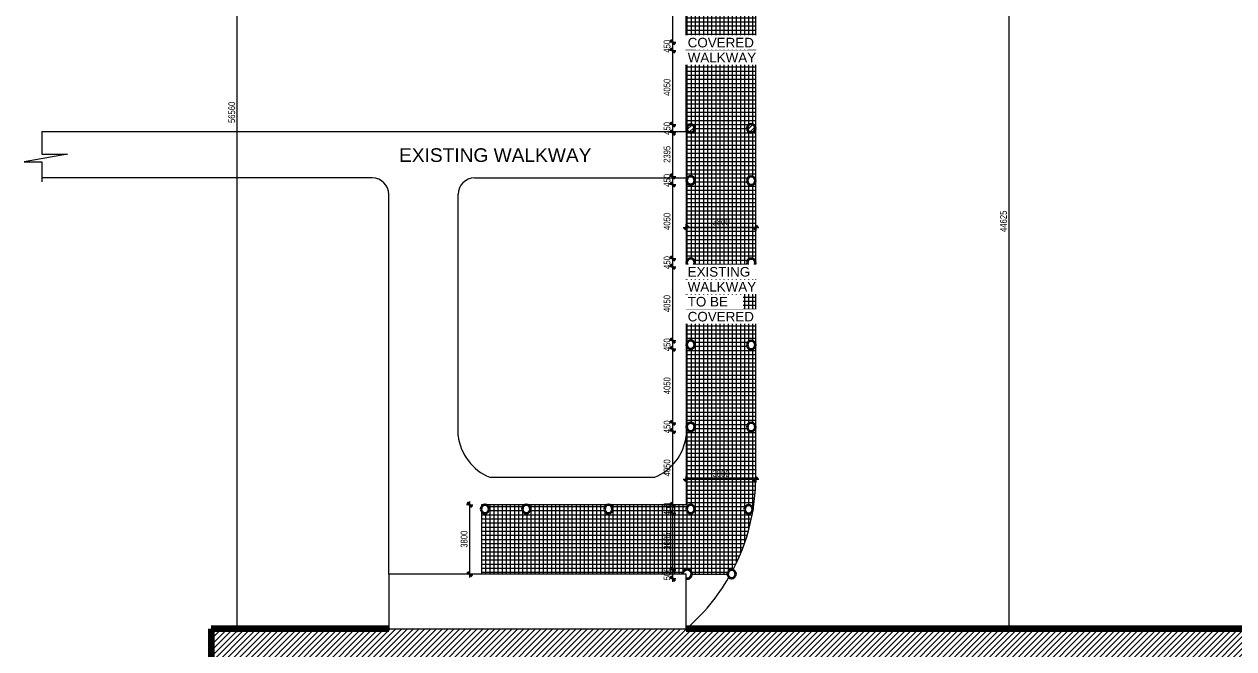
# Model space of a CAD drawing. Header units: millimetres. Extents: x -35190 to 411743, y -233114 to 23872.
# Drawn here: x -35190 to 31058, y -66520 to -32306 of the extents above; entities that cross this region are included whole.
import ezdxf

# ---------------------------------------------------------------- set-up
doc = ezdxf.new("R2010")
doc.units = ezdxf.units.MM
for name, color, linetype, lineweight in [('A-ANNO-DIMS', 211, 'Continuous', 9), ('A-ANNO-DIMS-75', 211, 'Continuous', 9), ('A-DETL', 90, 'Continuous', 18), ('A-DETL-GENF', 92, 'Continuous', 18), ('A-DETL-THIN', 151, 'Continuous', 18), ('A-FLOR', 192, 'Continuous', 18), ('A-FLOR-PATT', 8, 'Continuous', 18), ('G-ANNO-TEXT', 231, 'Continuous', 9), ('Q-CASE', 31, 'Continuous', 18)]:
    doc.layers.add(name, color=color, linetype=linetype, lineweight=lineweight)
doc.styles.add('Arial_3', font='arial.ttf', dxfattribs={"width": 0.8, "height": 375})
doc.styles.add('Arial_5', font='arial.ttf', dxfattribs={"height": 750})
doc.styles.add('Arial_6', font='arial.ttf', dxfattribs={"height": 525})
doc.dimstyles.new('main_4_5mm', dxfattribs={"dimscale": 304.8, "dimtxt": 382.597275, "dimasz": 0.738189, "dimexe": 0.590551, "dimexo": 0.0625, "dimgap": 0.024606, "dimtad": 1, "dimdec": 0, "dimzin": 0, "dimdsep": 46, "dimtxsty": 'Arial_3', "dimblk1": 'OBLIQUE', "dimblk2": 'OBLIQUE', "dimsah": 1, "dimcen": 0.09, "dimdle": 0.590551, "dimazin": 0, "dimtfac": 1, "dimtdec": 4, "dimtix": 1, "dimtmove": 0, "dimatfit": 3, "dimfxl": 0.590551, "dimfxlon": 1, "dimtvp": 1, "dimtolj": 1, "dimtzin": 0, "dimarcsym": 2})
doc.dimstyles.new('main_4_5mm_2', dxfattribs={"dimscale": 304.8, "dimtxt": 382.597275, "dimasz": 0.738189, "dimexe": 0.590551, "dimexo": 0.0625, "dimgap": 0.024606, "dimtad": 1, "dimdec": 0, "dimzin": 0, "dimdsep": 46, "dimtxsty": 'Arial_3', "dimblk1": 'OBLIQUE', "dimblk2": 'OBLIQUE', "dimsah": 1, "dimcen": 0.09, "dimdle": 0.590551, "dimazin": 0, "dimtfac": 1, "dimtdec": 4, "dimtix": 1, "dimtmove": 0, "dimatfit": 3, "dimfxl": 0.590551, "dimfxlon": 1, "dimtvp": 1, "dimtolj": 1, "dimtzin": 0, "dimarcsym": 2})
pattern_1 = [(45, (0, 0), (-127.2792, 127.2792), [])]

# ---------------------------------------------------------------- blocks, each defined once
blk = doc.blocks.new('Casework 4 - Casework 4-774435-GROUND FLOOR')
at = {"layer": 'Q-CASE'}
h = blk.add_hatch(dxfattribs=at)
h.set_pattern_fill('FP_50', color=256, style=0, pattern_type=2)
h.set_pattern_definition(pattern_1)
h.paths.add_polyline_path([(1309, -33745), (1359, -33740), (1407, -33723), (1449, -33696), (1485, -33661), (1512, -33618), (1528, -33570), (1534, -33520), (1528, -33470), (1512, -33423), (1485, -33380), (1449, -33344), (1407, -33318), (1359, -33301), (1309, -33295), (1259, -33301), (1211, -33318), (1169, -33344), (1133, -33380), (1106, -33423), (1090, -33470), (1084, -33520), (1090, -33570), (1106, -33618), (1133, -33661), (1169, -33696), (1211, -33723), (1259, -33740)])
h = blk.add_hatch(dxfattribs=at)
h.set_pattern_fill('FP_50', color=256, style=0, pattern_type=2)
h.set_pattern_definition(pattern_1)
h.paths.add_polyline_path([(4629, -33735), (4679, -33730), (4727, -33713), (4769, -33686), (4805, -33651), (4832, -33608), (4848, -33560), (4854, -33510), (4848, -33460), (4832, -33413), (4805, -33370), (4769, -33334), (4727, -33308), (4679, -33291), (4629, -33285), (4579, -33291), (4531, -33308), (4489, -33334), (4453, -33370), (4426, -33413), (4410, -33460), (4404, -33510), (4410, -33560), (4426, -33608), (4453, -33651), (4489, -33686), (4531, -33713), (4579, -33730)])
h = blk.add_hatch(dxfattribs=at)
h.set_pattern_fill('FP_50', color=256, style=0, pattern_type=2)
h.set_pattern_definition(pattern_1)
h.paths.add_polyline_path([(1309, -38245), (1359, -38240), (1407, -38223), (1449, -38196), (1485, -38161), (1512, -38118), (1528, -38070), (1534, -38020), (1528, -37970), (1512, -37923), (1485, -37880), (1449, -37844), (1407, -37818), (1359, -37801), (1309, -37795), (1259, -37801), (1211, -37818), (1169, -37844), (1133, -37880), (1106, -37923), (1090, -37970), (1084, -38020), (1090, -38070), (1106, -38118), (1133, -38161), (1169, -38196), (1211, -38223), (1259, -38240)])
h = blk.add_hatch(dxfattribs=at)
h.set_pattern_fill('FP_50', color=256, style=0, pattern_type=2)
h.set_pattern_definition(pattern_1)
h.paths.add_polyline_path([(4629, -38235), (4679, -38230), (4727, -38213), (4769, -38186), (4805, -38151), (4832, -38108), (4848, -38060), (4854, -38010), (4848, -37960), (4832, -37913), (4805, -37870), (4769, -37834), (4727, -37808), (4679, -37791), (4629, -37785), (4579, -37791), (4531, -37808), (4489, -37834), (4453, -37870), (4426, -37913), (4410, -37960), (4404, -38010), (4410, -38060), (4426, -38108), (4453, -38151), (4489, -38186), (4531, -38213), (4579, -38230)])
at = {"layer": 'Q-CASE', "lineweight": 35}
for centre, radius, start, end in [((1309, -33520), 225, 360, 180), ((1309, -33520), 225, 180, 360), ((4629, -33510), 225, 360, 180), ((4629, -33510), 225, 180, 0), ((1309, -38020), 225, 360, 180), ((1309, -38020), 225, 180, 360), ((4629, -38010), 225, 0, 180), ((4629, -38010), 225, 180, 360), ((1309, -40865), 225, 360, 180), ((1309, -40865), 225, 180, 360), ((4629, -40875), 225, 360, 180), ((4629, -40875), 225, 180, 0), ((1309, -45365), 225, 360, 180), ((1309, -45365), 225, 180, 360), ((4629, -45375), 225, 360, 180), ((4629, -45375), 225, 180, 0), ((1309, -49865), 225, 360, 180), ((4629, -49875), 225, 360, 180), ((1309, -49865), 225, 180, 360), ((4629, -49875), 225, 180, 0), ((1309, -54365), 225, 360, 180), ((4629, -54375), 225, 360, 180), ((1309, -54365), 225, 180, 360), ((4629, -54375), 225, 180, 0), ((-9951, -58865), 225, 0, 180), ((-9951, -58865), 225, 180, 0), ((-7691, -58865), 225, 0, 180), ((-7691, -58865), 225, 180, 0), ((-3191, -58865), 225, 360, 180), ((-3191, -58865), 225, 180, 360), ((1309, -58865), 225, 360, 180), ((1309, -58865), 225, 180, 360), ((4489, -58875), 225, 360, 180), ((4489, -58875), 225, 180, 0), ((1119, -62425), 250, 360, 180), ((3553, -62425), 225, 360, 180), ((1119, -62425), 250, 259.59969, 0), ((3553, -62425), 225, 180, 0)]:
    blk.add_arc(centre, radius, start, end, dxfattribs=at)
blk = doc.blocks.new('DIMBLOCK1-GROUND FLOOR')
at = {"layer": 'A-ANNO-DIMS-75', "transparency": 16777216}
for p, q in [((-23518, -8865), (-23698, -8865)), ((-23518, -65605), (-23518, -8685)), ((-23518, -8865), (-15619, -8865)), ((-23518, -65425), (-23698, -65425)), ((-23518, -65425), (-23338, -65425))]:
    blk.add_line(p, q, dxfattribs=at)
at = {"layer": 'A-ANNO-DIMS-75', "lineweight": 35, "transparency": 16777216}
for p, q in [((-23518, -8865), (-23631, -8753)), ((-23518, -8865), (-23406, -8978)), ((-23518, -65425), (-23631, -65313)), ((-23518, -65425), (-23406, -65538))]:
    blk.add_line(p, q, dxfattribs=at)
at = {"layer": 'A-ANNO-DIMS-75', "color": 0, "transparency": 16777216, "insert": (-24012, -37719), "char_height": 375, "width": 1377.35, "attachment_point": 1, "rotation": 90, "line_spacing_factor": 0.941778, "style": 'Arial_3'}
blk.add_mtext('56560', dxfattribs=at)
blk = doc.blocks.new('_Oblique')
at = {"color": 0, "linetype": 'ByBlock', "lineweight": -2}
blk.add_line((-0.5, -0.5), (0.5, 0.5), dxfattribs=at)
blk = doc.blocks.new('DIMBLOCK2-GROUND FLOOR')
at = {"layer": 'A-ANNO-DIMS-75', "transparency": 16777216}
for p, q in [((18747, -20800), (18567, -20800)), ((18747, -65605), (18747, -20800)), ((18747, -20800), (18927, -20800)), ((18747, -65425), (18567, -65425)), ((18747, -65425), (18927, -65425))]:
    blk.add_line(p, q, dxfattribs=at)
at = {"layer": 'A-ANNO-DIMS-75', "lineweight": 35, "transparency": 16777216}
for p, q in [((18747, -20800), (18635, -20688)), ((18747, -20800), (18860, -20913)), ((18747, -65425), (18635, -65313)), ((18747, -65425), (18860, -65538))]:
    blk.add_line(p, q, dxfattribs=at)
at = {"layer": 'A-ANNO-DIMS-75', "color": 0, "transparency": 16777216, "insert": (18253, -43687), "char_height": 375, "width": 1377.35, "attachment_point": 1, "rotation": 90, "line_spacing_factor": 0.941778, "style": 'Arial_3'}
blk.add_mtext('44625', dxfattribs=at)
blk = doc.blocks.new('DIMBLOCK537-GROUND FLOOR')
at = {"layer": 'A-ANNO-DIMS-75', "lineweight": 35, "transparency": 16777216}
for p, q in [((324, -29245), (211, -29133)), ((324, -29245), (436, -29358)), ((324, -33295), (211, -33183)), ((324, -33295), (436, -33408))]:
    blk.add_line(p, q, dxfattribs=at)
at = {"layer": 'A-ANNO-DIMS-75', "transparency": 16777216}
for p, q in [((324, -29245), (144, -29245)), ((324, -29245), (324, -33295)), ((324, -29245), (504, -29245)), ((324, -33295), (144, -33295)), ((324, -33295), (504, -33295))]:
    blk.add_line(p, q, dxfattribs=at)
at = {"layer": 'A-ANNO-DIMS-75', "color": 0, "transparency": 16777216, "insert": (-171, -31729), "char_height": 375, "width": 1101.88, "attachment_point": 1, "rotation": 90, "line_spacing_factor": 0.941778, "style": 'Arial_3'}
blk.add_mtext('4050', dxfattribs=at)
blk = doc.blocks.new('DIMBLOCK538-GROUND FLOOR')
at = {"layer": 'A-ANNO-DIMS-75', "transparency": 16777216}
for p, q in [((324, -33295), (144, -33295)), ((324, -33745), (144, -33745)), ((324, -33295), (324, -33745)), ((324, -33295), (504, -33295)), ((324, -33745), (504, -33745))]:
    blk.add_line(p, q, dxfattribs=at)
at = {"layer": 'A-ANNO-DIMS-75', "lineweight": 35, "transparency": 16777216}
for p, q in [((324, -33295), (211, -33183)), ((324, -33745), (211, -33633)), ((324, -33295), (436, -33408)), ((324, -33745), (436, -33858))]:
    blk.add_line(p, q, dxfattribs=at)
at = {"layer": 'A-ANNO-DIMS-75', "color": 0, "transparency": 16777216, "insert": (-171, -33865), "char_height": 375, "width": 826.41, "attachment_point": 1, "rotation": 90, "line_spacing_factor": 0.941778, "style": 'Arial_3'}
blk.add_mtext('450', dxfattribs=at)
blk = doc.blocks.new('DIMBLOCK539-GROUND FLOOR')
at = {"layer": 'A-ANNO-DIMS-75', "transparency": 16777216}
for p, q in [((324, -33745), (144, -33745)), ((324, -33745), (324, -37795)), ((324, -33745), (504, -33745)), ((324, -37795), (144, -37795)), ((324, -37795), (504, -37795))]:
    blk.add_line(p, q, dxfattribs=at)
at = {"layer": 'A-ANNO-DIMS-75', "lineweight": 35, "transparency": 16777216}
for p, q in [((324, -33745), (211, -33633)), ((324, -33745), (436, -33858)), ((324, -37795), (211, -37683)), ((324, -37795), (436, -37908))]:
    blk.add_line(p, q, dxfattribs=at)
at = {"layer": 'A-ANNO-DIMS-75', "color": 0, "transparency": 16777216, "insert": (-171, -36229), "char_height": 375, "width": 1101.88, "attachment_point": 1, "rotation": 90, "line_spacing_factor": 0.941778, "style": 'Arial_3'}
blk.add_mtext('4050', dxfattribs=at)
blk = doc.blocks.new('DIMBLOCK540-GROUND FLOOR')
at = {"layer": 'A-ANNO-DIMS-75', "lineweight": 35, "transparency": 16777216}
for p, q in [((324, -37795), (211, -37683)), ((324, -38245), (211, -38133)), ((324, -37795), (436, -37908)), ((324, -38245), (436, -38358))]:
    blk.add_line(p, q, dxfattribs=at)
at = {"layer": 'A-ANNO-DIMS-75', "transparency": 16777216}
for p, q in [((324, -37795), (144, -37795)), ((324, -38245), (144, -38245)), ((324, -37795), (324, -38245)), ((324, -37795), (504, -37795)), ((324, -38245), (504, -38245))]:
    blk.add_line(p, q, dxfattribs=at)
at = {"layer": 'A-ANNO-DIMS-75', "color": 0, "transparency": 16777216, "insert": (-171, -38365), "char_height": 375, "width": 826.41, "attachment_point": 1, "rotation": 90, "line_spacing_factor": 0.941778, "style": 'Arial_3'}
blk.add_mtext('450', dxfattribs=at)
blk = doc.blocks.new('DIMBLOCK541-GROUND FLOOR')
at = {"layer": 'A-ANNO-DIMS-75', "transparency": 16777216}
for p, q in [((324, -38245), (144, -38245)), ((324, -38245), (324, -40640)), ((324, -38245), (504, -38245)), ((324, -40640), (144, -40640)), ((324, -40640), (504, -40640))]:
    blk.add_line(p, q, dxfattribs=at)
at = {"layer": 'A-ANNO-DIMS-75', "lineweight": 35, "transparency": 16777216}
for p, q in [((324, -38245), (211, -38133)), ((324, -38245), (436, -38358)), ((324, -40640), (211, -40528)), ((324, -40640), (436, -40753))]:
    blk.add_line(p, q, dxfattribs=at)
at = {"layer": 'A-ANNO-DIMS-75', "color": 0, "transparency": 16777216, "insert": (-171, -39902), "char_height": 375, "width": 1101.88, "attachment_point": 1, "rotation": 90, "line_spacing_factor": 0.941778, "style": 'Arial_3'}
blk.add_mtext('2395', dxfattribs=at)
blk = doc.blocks.new('DIMBLOCK542-GROUND FLOOR')
at = {"layer": 'A-ANNO-DIMS-75', "transparency": 16777216}
for p, q in [((324, -40640), (144, -40640)), ((324, -40640), (324, -41090)), ((324, -40640), (504, -40640)), ((324, -41090), (144, -41090)), ((324, -41090), (504, -41090))]:
    blk.add_line(p, q, dxfattribs=at)
at = {"layer": 'A-ANNO-DIMS-75', "lineweight": 35, "transparency": 16777216}
for p, q in [((324, -40640), (211, -40528)), ((324, -41090), (211, -40978)), ((324, -40640), (436, -40753)), ((324, -41090), (436, -41203))]:
    blk.add_line(p, q, dxfattribs=at)
at = {"layer": 'A-ANNO-DIMS-75', "color": 0, "transparency": 16777216, "insert": (-171, -41210), "char_height": 375, "width": 826.41, "attachment_point": 1, "rotation": 90, "line_spacing_factor": 0.941778, "style": 'Arial_3'}
blk.add_mtext('450', dxfattribs=at)
blk = doc.blocks.new('DIMBLOCK543-GROUND FLOOR')
at = {"layer": 'A-ANNO-DIMS-75', "lineweight": 35, "transparency": 16777216}
for p, q in [((324, -41090), (211, -40978)), ((324, -41090), (436, -41203)), ((324, -45140), (211, -45028)), ((324, -45140), (436, -45253))]:
    blk.add_line(p, q, dxfattribs=at)
at = {"layer": 'A-ANNO-DIMS-75', "transparency": 16777216}
for p, q in [((324, -41090), (144, -41090)), ((324, -41090), (324, -45140)), ((324, -41090), (504, -41090)), ((324, -45140), (144, -45140)), ((324, -45140), (504, -45140))]:
    blk.add_line(p, q, dxfattribs=at)
at = {"layer": 'A-ANNO-DIMS-75', "color": 0, "transparency": 16777216, "insert": (-171, -43574), "char_height": 375, "width": 1101.88, "attachment_point": 1, "rotation": 90, "line_spacing_factor": 0.941778, "style": 'Arial_3'}
blk.add_mtext('4050', dxfattribs=at)
blk = doc.blocks.new('DIMBLOCK544-GROUND FLOOR')
at = {"layer": 'A-ANNO-DIMS-75', "lineweight": 35, "transparency": 16777216}
for p, q in [((324, -45140), (211, -45028)), ((324, -45590), (211, -45478)), ((324, -45140), (436, -45253)), ((324, -45590), (436, -45703))]:
    blk.add_line(p, q, dxfattribs=at)
at = {"layer": 'A-ANNO-DIMS-75', "transparency": 16777216}
for p, q in [((324, -45140), (144, -45140)), ((324, -45590), (144, -45590)), ((324, -45140), (324, -45590)), ((324, -45140), (504, -45140)), ((324, -45590), (504, -45590))]:
    blk.add_line(p, q, dxfattribs=at)
at = {"layer": 'A-ANNO-DIMS-75', "color": 0, "transparency": 16777216, "insert": (-171, -45710), "char_height": 375, "width": 826.41, "attachment_point": 1, "rotation": 90, "line_spacing_factor": 0.941778, "style": 'Arial_3'}
blk.add_mtext('450', dxfattribs=at)
blk = doc.blocks.new('DIMBLOCK545-GROUND FLOOR')
at = {"layer": 'A-ANNO-DIMS-75', "transparency": 16777216}
for p, q in [((324, -45590), (144, -45590)), ((324, -45590), (324, -49640)), ((324, -45590), (504, -45590)), ((324, -49640), (144, -49640)), ((324, -49640), (504, -49640))]:
    blk.add_line(p, q, dxfattribs=at)
at = {"layer": 'A-ANNO-DIMS-75', "lineweight": 35, "transparency": 16777216}
for p, q in [((324, -45590), (211, -45478)), ((324, -45590), (436, -45703)), ((324, -49640), (211, -49528)), ((324, -49640), (436, -49753))]:
    blk.add_line(p, q, dxfattribs=at)
at = {"layer": 'A-ANNO-DIMS-75', "color": 0, "transparency": 16777216, "insert": (-171, -48074), "char_height": 375, "width": 1101.88, "attachment_point": 1, "rotation": 90, "line_spacing_factor": 0.941778, "style": 'Arial_3'}
blk.add_mtext('4050', dxfattribs=at)
blk = doc.blocks.new('DIMBLOCK546-GROUND FLOOR')
at = {"layer": 'A-ANNO-DIMS-75', "transparency": 16777216}
for p, q in [((324, -49640), (144, -49640)), ((324, -49640), (324, -50090)), ((324, -49640), (504, -49640)), ((324, -50090), (144, -50090)), ((324, -50090), (504, -50090))]:
    blk.add_line(p, q, dxfattribs=at)
at = {"layer": 'A-ANNO-DIMS-75', "lineweight": 35, "transparency": 16777216}
for p, q in [((324, -49640), (211, -49528)), ((324, -49640), (436, -49753)), ((324, -50090), (211, -49978)), ((324, -50090), (436, -50203))]:
    blk.add_line(p, q, dxfattribs=at)
at = {"layer": 'A-ANNO-DIMS-75', "color": 0, "transparency": 16777216, "insert": (-171, -50210), "char_height": 375, "width": 826.41, "attachment_point": 1, "rotation": 90, "line_spacing_factor": 0.941778, "style": 'Arial_3'}
blk.add_mtext('450', dxfattribs=at)
blk = doc.blocks.new('DIMBLOCK547-GROUND FLOOR')
at = {"layer": 'A-ANNO-DIMS-75', "transparency": 16777216}
for p, q in [((324, -50090), (144, -50090)), ((324, -50090), (324, -54140)), ((324, -50090), (504, -50090)), ((324, -54140), (144, -54140)), ((324, -54140), (504, -54140))]:
    blk.add_line(p, q, dxfattribs=at)
at = {"layer": 'A-ANNO-DIMS-75', "lineweight": 35, "transparency": 16777216}
for p, q in [((324, -50090), (211, -49978)), ((324, -50090), (436, -50203)), ((324, -54140), (211, -54028)), ((324, -54140), (436, -54253))]:
    blk.add_line(p, q, dxfattribs=at)
at = {"layer": 'A-ANNO-DIMS-75', "color": 0, "transparency": 16777216, "insert": (-171, -52574), "char_height": 375, "width": 1101.88, "attachment_point": 1, "rotation": 90, "line_spacing_factor": 0.941778, "style": 'Arial_3'}
blk.add_mtext('4050', dxfattribs=at)
blk = doc.blocks.new('DIMBLOCK548-GROUND FLOOR')
at = {"layer": 'A-ANNO-DIMS-75', "transparency": 16777216}
for p, q in [((324, -54140), (144, -54140)), ((324, -54140), (324, -54590)), ((324, -54140), (504, -54140)), ((324, -54590), (144, -54590)), ((324, -54590), (504, -54590))]:
    blk.add_line(p, q, dxfattribs=at)
at = {"layer": 'A-ANNO-DIMS-75', "lineweight": 35, "transparency": 16777216}
for p, q in [((324, -54140), (211, -54028)), ((324, -54140), (436, -54253)), ((324, -54590), (211, -54478)), ((324, -54590), (436, -54703))]:
    blk.add_line(p, q, dxfattribs=at)
at = {"layer": 'A-ANNO-DIMS-75', "color": 0, "transparency": 16777216, "insert": (-171, -54710), "char_height": 375, "width": 826.41, "attachment_point": 1, "rotation": 90, "line_spacing_factor": 0.941778, "style": 'Arial_3'}
blk.add_mtext('450', dxfattribs=at)
blk = doc.blocks.new('DIMBLOCK549-GROUND FLOOR')
at = {"layer": 'A-ANNO-DIMS-75', "transparency": 16777216}
for p, q in [((324, -54590), (144, -54590)), ((324, -54590), (324, -58640)), ((324, -54590), (504, -54590)), ((324, -58640), (144, -58640)), ((324, -58640), (504, -58640))]:
    blk.add_line(p, q, dxfattribs=at)
at = {"layer": 'A-ANNO-DIMS-75', "lineweight": 35, "transparency": 16777216}
for p, q in [((324, -54590), (211, -54478)), ((324, -54590), (436, -54703)), ((324, -58640), (211, -58528)), ((324, -58640), (436, -58753))]:
    blk.add_line(p, q, dxfattribs=at)
at = {"layer": 'A-ANNO-DIMS-75', "color": 0, "transparency": 16777216, "insert": (-171, -57074), "char_height": 375, "width": 1101.88, "attachment_point": 1, "rotation": 90, "line_spacing_factor": 0.941778, "style": 'Arial_3'}
blk.add_mtext('4050', dxfattribs=at)
blk = doc.blocks.new('DIMBLOCK550-GROUND FLOOR')
at = {"layer": 'A-ANNO-DIMS-75', "transparency": 16777216}
for p, q in [((324, -58640), (144, -58640)), ((324, -58640), (324, -59090)), ((324, -58640), (504, -58640)), ((324, -59090), (144, -59090)), ((324, -59090), (504, -59090))]:
    blk.add_line(p, q, dxfattribs=at)
at = {"layer": 'A-ANNO-DIMS-75', "lineweight": 35, "transparency": 16777216}
for p, q in [((324, -58640), (211, -58528)), ((324, -58640), (436, -58753)), ((324, -59090), (211, -58978)), ((324, -59090), (436, -59203))]:
    blk.add_line(p, q, dxfattribs=at)
at = {"layer": 'A-ANNO-DIMS-75', "color": 0, "transparency": 16777216, "insert": (-171, -59210), "char_height": 375, "width": 826.41, "attachment_point": 1, "rotation": 90, "line_spacing_factor": 0.941778, "style": 'Arial_3'}
blk.add_mtext('450', dxfattribs=at)
blk = doc.blocks.new('DIMBLOCK551-GROUND FLOOR')
at = {"layer": 'A-ANNO-DIMS-75', "transparency": 16777216}
for p, q in [((324, -59090), (144, -59090)), ((324, -59090), (324, -62175)), ((324, -59090), (504, -59090)), ((324, -62175), (144, -62175)), ((324, -62175), (504, -62175))]:
    blk.add_line(p, q, dxfattribs=at)
at = {"layer": 'A-ANNO-DIMS-75', "lineweight": 35, "transparency": 16777216}
for p, q in [((324, -59090), (211, -58978)), ((324, -59090), (436, -59203)), ((324, -62175), (211, -62063)), ((324, -62175), (436, -62288))]:
    blk.add_line(p, q, dxfattribs=at)
at = {"layer": 'A-ANNO-DIMS-75', "color": 0, "transparency": 16777216, "insert": (-171, -61092), "char_height": 375, "width": 1101.88, "attachment_point": 1, "rotation": 90, "line_spacing_factor": 0.941778, "style": 'Arial_3'}
blk.add_mtext('3085', dxfattribs=at)
blk = doc.blocks.new('DIMBLOCK552-GROUND FLOOR')
at = {"layer": 'A-ANNO-DIMS-75', "transparency": 16777216}
for p, q in [((324, -62175), (144, -62175)), ((324, -62175), (324, -62855)), ((324, -62175), (504, -62175)), ((324, -62675), (144, -62675)), ((324, -62675), (504, -62675))]:
    blk.add_line(p, q, dxfattribs=at)
at = {"layer": 'A-ANNO-DIMS-75', "lineweight": 35, "transparency": 16777216}
for p, q in [((324, -62175), (211, -62063)), ((324, -62175), (436, -62288)), ((324, -62675), (211, -62563)), ((324, -62675), (436, -62788))]:
    blk.add_line(p, q, dxfattribs=at)
at = {"layer": 'A-ANNO-DIMS-75', "color": 0, "transparency": 16777216, "insert": (-171, -62770), "char_height": 375, "width": 826.41, "attachment_point": 1, "rotation": 90, "line_spacing_factor": 0.941778, "style": 'Arial_3'}
blk.add_mtext('500', dxfattribs=at)
blk = doc.blocks.new('DIMBLOCK553-GROUND FLOOR')
at = {"layer": 'A-ANNO-DIMS-75', "transparency": 16777216}
for p, q in [((-10793, -58625), (-10973, -58625)), ((-10793, -58445), (-10793, -62605)), ((-10793, -58625), (-10613, -58625)), ((-10793, -62425), (-10973, -62425)), ((-10793, -62425), (-10613, -62425))]:
    blk.add_line(p, q, dxfattribs=at)
at = {"layer": 'A-ANNO-DIMS-75', "lineweight": 35, "transparency": 16777216}
for p, q in [((-10793, -58625), (-10905, -58513)), ((-10793, -58625), (-10680, -58738)), ((-10793, -62425), (-10905, -62313)), ((-10793, -62425), (-10680, -62538))]:
    blk.add_line(p, q, dxfattribs=at)
at = {"layer": 'A-ANNO-DIMS-75', "color": 0, "transparency": 16777216, "insert": (-11287, -60984), "char_height": 375, "width": 1101.88, "attachment_point": 1, "rotation": 90, "line_spacing_factor": 0.941778, "style": 'Arial_3'}
blk.add_mtext('3800', dxfattribs=at)
blk = doc.blocks.new('DIMBLOCK554-GROUND FLOOR')
at = {"layer": 'A-ANNO-DIMS-75', "transparency": 16777216}
for p, q in [((894, -43440), (5054, -43440)), ((1074, -43440), (1074, -43260)), ((1074, -43440), (1074, -43620)), ((4874, -43440), (4874, -43260)), ((4874, -43440), (4874, -43620))]:
    blk.add_line(p, q, dxfattribs=at)
at = {"layer": 'A-ANNO-DIMS-75', "lineweight": 35, "transparency": 16777216}
for p, q in [((1074, -43440), (961, -43552)), ((1074, -43440), (1186, -43327)), ((4874, -43440), (4761, -43552)), ((4874, -43440), (4986, -43327))]:
    blk.add_line(p, q, dxfattribs=at)
at = {"layer": 'A-ANNO-DIMS-75', "color": 0, "transparency": 16777216, "insert": (2515, -42945), "char_height": 375, "width": 1101.88, "attachment_point": 1, "line_spacing_factor": 0.941778, "style": 'Arial_3'}
blk.add_mtext('3800', dxfattribs=at)
blk = doc.blocks.new('DIMBLOCK555-GROUND FLOOR')
at = {"layer": 'A-ANNO-DIMS-75', "transparency": 16777216}
for p, q in [((894, -57228), (5054, -57228)), ((1074, -57228), (1074, -57048)), ((1074, -57228), (1074, -57408)), ((4874, -57228), (4874, -57048)), ((4874, -57228), (4874, -57408))]:
    blk.add_line(p, q, dxfattribs=at)
at = {"layer": 'A-ANNO-DIMS-75', "lineweight": 35, "transparency": 16777216}
for p, q in [((1074, -57228), (961, -57340)), ((1074, -57228), (1186, -57115)), ((4874, -57228), (4761, -57340)), ((4874, -57228), (4986, -57115))]:
    blk.add_line(p, q, dxfattribs=at)
at = {"layer": 'A-ANNO-DIMS-75', "color": 0, "transparency": 16777216, "insert": (2515, -56733), "char_height": 375, "width": 1101.88, "attachment_point": 1, "line_spacing_factor": 0.941778, "style": 'Arial_3'}
blk.add_mtext('3800', dxfattribs=at)

msp = doc.modelspace()

# ---------------------------------------------------------------- hatches: boundary and pattern name
at = {"layer": 'A-DETL-GENF'}
h = msp.add_hatch(dxfattribs=at)
h.set_pattern_fill('FP_51', style=0, pattern_type=2)
h.set_pattern_definition([(45, (0, 0), (-159.099, 159.099), [])])
h.paths.add_polyline_path([(41938.9, -78725.3), (41938.9, -65425.3), (-24951.1, -65425.3), (-24951.1, -78725.3), (21429.6, -78725.3)])
at = {"layer": 'A-FLOR-PATT'}
h = msp.add_hatch(dxfattribs=at)
h.set_pattern_fill('FP_19', color=256, style=0, pattern_type=2)
h.set_pattern_definition([(0, (0, 0), (0, 225), []), (90, (0, 0), (-225, 1e-14), [])])
h.paths.add_polyline_path([(1966.7, -62425.3), (3327.9, -62425.3), (3333.5, -62375.3), (3350.1, -62327.7), (3376.9, -62285), (3412.6, -62249.4), (3455.2, -62222.6), (3502.8, -62206), (3552.9, -62200.3), (3602.9, -62206), (3620.9, -62212.2), (3680.7, -62099.5), (3842.4, -61768.2), (3992.9, -61431.5), (4132, -61090), (4259.6, -60744), (4375.4, -60393.9), (4479.4, -60040.1), (4571.4, -59683), (4651.4, -59323), (4719.2, -58960.5), (4774.8, -58596), (4818.1, -58229.8), (4849.1, -57862.3), (4867.7, -57494), (4873.9, -57125.3), (4873.9, -24225.3), (16796.1, -24225.3), (16796.1, -20788.3), (16174.5, -20788.3), (16174.5, -20800.3), (12574.5, -20800.3), (12574.5, -20788.3), (6758.4, -20788.3), (6758.4, -20457.3), (5226.4, -20457.3), (5226.4, -20800.3), (1073.9, -20800.3), (1073.9, -58625.3), (-10151.1, -58625.3), (-10151.1, -58763.4), (-10127, -58725), (-10091.4, -58689.4), (-10048.7, -58662.6), (-10001.2, -58646), (-9951.1, -58640.3), (-9901, -58646), (-9853.5, -58662.6), (-9810.8, -58689.4), (-9775.2, -58725), (-9748.4, -58767.7), (-9731.7, -58815.3), (-9726.1, -58865.3), (-9731.7, -58915.4), (-9748.4, -58962.9), (-9775.2, -59005.6), (-9810.8, -59041.2), (-9853.5, -59068), (-9901, -59084.7), (-9951.1, -59090.3), (-10001.2, -59084.7), (-10048.7, -59068), (-10091.4, -59041.2), (-10127, -59005.6), (-10151.1, -58967.3), (-10151.1, -62425.3), (868.9, -62425.3), (875.2, -62369.7), (893.7, -62316.8), (923.4, -62269.4), (963, -62229.9), (1010.4, -62200.1), (1063.3, -62181.6), (1118.9, -62175.3), (1174.5, -62181.6), (1227.4, -62200.1), (1274.8, -62229.9), (1314.4, -62269.4), (1344.1, -62316.8), (1362.6, -62369.7), (1368.9, -62425.3), (1389.4, -62425.3)])
h.paths.add_polyline_path([(4488.9, -59100.3), (4438.8, -59094.7), (4391.3, -59078), (4348.6, -59051.2), (4313, -59015.6), (4286.2, -58972.9), (4269.5, -58925.4), (4263.9, -58875.3), (4269.5, -58825.3), (4286.2, -58777.7), (4313, -58735), (4348.6, -58699.4), (4391.3, -58672.6), (4438.8, -58656), (4488.9, -58650.3), (4539, -58656), (4586.5, -58672.6), (4629.2, -58699.4), (4664.8, -58735), (4691.6, -58777.7), (4708.3, -58825.3), (4713.9, -58875.3), (4708.3, -58925.4), (4691.6, -58972.9), (4664.8, -59015.6), (4629.2, -59051.2), (4586.5, -59078), (4539, -59094.7)])
h.paths.add_polyline_path([(1308.9, -59090.3), (1258.8, -59084.7), (1211.3, -59068), (1168.6, -59041.2), (1133, -59005.6), (1106.2, -58962.9), (1089.5, -58915.4), (1083.9, -58865.3), (1089.5, -58815.3), (1106.2, -58767.7), (1133, -58725), (1169.5, -58688.9), (1211.3, -58662.6), (1258.8, -58646), (1308.9, -58640.3), (1359, -58646), (1406.5, -58662.6), (1449.2, -58689.4), (1484.8, -58725), (1511.6, -58767.7), (1528.3, -58815.3), (1533.9, -58865.3), (1528.3, -58915.4), (1511.6, -58962.9), (1484.8, -59005.6), (1449.2, -59041.2), (1406.2, -59068.2), (1359, -59084.7)])
h.paths.add_polyline_path([(-3191.1, -59090.3), (-3241.2, -59084.7), (-3288.7, -59068), (-3331.4, -59041.2), (-3367, -59005.6), (-3393.8, -58962.9), (-3410.5, -58915.4), (-3416.1, -58865.3), (-3410.5, -58815.3), (-3393.8, -58767.7), (-3367, -58725), (-3331.4, -58689.4), (-3288.7, -58662.6), (-3241.2, -58646), (-3191.1, -58640.3), (-3141, -58646), (-3093.5, -58662.6), (-3050.8, -58689.4), (-3015.2, -58725), (-2988.4, -58767.7), (-2971.7, -58815.3), (-2966.1, -58865.3), (-2971.7, -58915.4), (-2988.4, -58962.9), (-3015.2, -59005.6), (-3050.8, -59041.2), (-3093.5, -59068), (-3141, -59084.7)])
h.paths.add_polyline_path([(-7691.1, -59090.3), (-7741.2, -59084.7), (-7788.7, -59068), (-7831.4, -59041.2), (-7867, -59005.6), (-7893.8, -58962.9), (-7910.5, -58915.4), (-7916.1, -58865.3), (-7910.5, -58815.3), (-7893.8, -58767.7), (-7867, -58725), (-7831.4, -58689.4), (-7788.7, -58662.6), (-7741.2, -58646), (-7691.1, -58640.3), (-7641, -58646), (-7593.5, -58662.6), (-7550.8, -58689.4), (-7515.2, -58725), (-7488.4, -58767.7), (-7471.7, -58815.3), (-7466.1, -58865.3), (-7471.7, -58915.4), (-7488.4, -58962.9), (-7515.2, -59005.6), (-7550.8, -59041.2), (-7593.5, -59068), (-7641, -59084.7)])
h.paths.add_polyline_path([(4628.9, -54600.3), (4578.8, -54594.7), (4531.3, -54578), (4488.6, -54551.2), (4453, -54515.6), (4426.2, -54472.9), (4409.5, -54425.4), (4403.9, -54375.3), (4409.5, -54325.3), (4426.2, -54277.7), (4453, -54235), (4488.6, -54199.4), (4531.3, -54172.6), (4578.8, -54156), (4628.9, -54150.3), (4679, -54156), (4726.5, -54172.6), (4769.2, -54199.4), (4804.8, -54235), (4831.6, -54277.7), (4848.3, -54325.3), (4853.9, -54375.3), (4848.3, -54425.4), (4831.6, -54472.9), (4804.8, -54515.6), (4769.2, -54551.2), (4726.5, -54578), (4679, -54594.7)])
h.paths.add_polyline_path([(1308.9, -54590.3), (1258.8, -54584.7), (1211.3, -54568), (1168.6, -54541.2), (1133, -54505.6), (1106.2, -54462.9), (1089.5, -54415.4), (1083.9, -54365.3), (1089.5, -54315.3), (1106.2, -54267.7), (1133, -54225), (1168.6, -54189.4), (1211.3, -54162.6), (1258.8, -54146), (1308.9, -54140.3), (1359, -54146), (1406.5, -54162.6), (1449.2, -54189.4), (1484.8, -54225), (1511.6, -54267.7), (1528.3, -54315.3), (1533.9, -54365.3), (1528.3, -54415.4), (1511.6, -54462.9), (1484.8, -54505.6), (1449.2, -54541.2), (1406.5, -54568), (1359, -54584.7)])
h.paths.add_polyline_path([(4628.9, -50100.3), (4578.8, -50094.7), (4531.3, -50078), (4488.6, -50051.2), (4453, -50015.6), (4426.2, -49972.9), (4409.5, -49925.4), (4403.9, -49875.3), (4409.5, -49825.3), (4426.2, -49777.7), (4453, -49735), (4488.6, -49699.4), (4531.3, -49672.6), (4578.8, -49656), (4628.9, -49650.3), (4679, -49656), (4726.5, -49672.6), (4769.2, -49699.4), (4804.8, -49735), (4831.6, -49777.7), (4848.3, -49825.3), (4853.9, -49875.3), (4848.3, -49925.4), (4831.6, -49972.9), (4804.8, -50015.6), (4769.2, -50051.2), (4726.5, -50078), (4679, -50094.7)])
h.paths.add_polyline_path([(1308.9, -50090.3), (1258.8, -50084.7), (1211.3, -50068), (1168.6, -50041.2), (1133, -50005.6), (1106.2, -49962.9), (1089.5, -49915.4), (1083.9, -49865.3), (1089.5, -49815.3), (1106.2, -49767.7), (1133, -49725), (1168.6, -49689.4), (1211.3, -49662.6), (1258.8, -49646), (1308.9, -49640.3), (1359, -49646), (1406.5, -49662.6), (1449.2, -49689.4), (1484.8, -49725), (1511.6, -49767.7), (1528.3, -49815.3), (1533.9, -49865.3), (1528.3, -49915.4), (1511.6, -49962.9), (1484.8, -50005.6), (1449.2, -50041.2), (1406.5, -50068), (1359, -50084.7)])
h.paths.add_polyline_path([(4628.9, -45600.3), (4578.8, -45594.7), (4531.3, -45578), (4488.6, -45551.2), (4453, -45515.6), (4426.2, -45472.9), (4409.5, -45425.4), (4403.9, -45375.3), (4409.5, -45325.3), (4426.2, -45277.7), (4453, -45235), (4488.6, -45199.4), (4531.3, -45172.6), (4578.8, -45156), (4628.9, -45150.3), (4679, -45156), (4726.5, -45172.6), (4769.2, -45199.4), (4804.8, -45235), (4831.6, -45277.7), (4848.3, -45325.3), (4853.9, -45375.3), (4848.3, -45425.4), (4831.6, -45472.9), (4804.8, -45515.6), (4769.2, -45551.2), (4726.5, -45578), (4679, -45594.7)])
h.paths.add_polyline_path([(1308.9, -45590.3), (1258.8, -45584.7), (1211.3, -45568), (1168.6, -45541.2), (1133, -45505.6), (1106.2, -45462.9), (1089.5, -45415.4), (1083.9, -45365.3), (1089.5, -45315.3), (1106.2, -45267.7), (1133, -45225), (1168.6, -45189.4), (1211.3, -45162.6), (1258.8, -45146), (1308.9, -45140.3), (1359, -45146), (1406.5, -45162.6), (1449.2, -45189.4), (1484.8, -45225), (1511.6, -45267.7), (1528.3, -45315.3), (1533.9, -45365.3), (1528.3, -45415.4), (1511.6, -45462.9), (1484.8, -45505.6), (1449.2, -45541.2), (1406.5, -45568), (1359, -45584.7)])
h.paths.add_polyline_path([(4628.9, -41100.3), (4578.8, -41094.7), (4531.3, -41078), (4488.6, -41051.2), (4453, -41015.6), (4426.2, -40972.9), (4409.5, -40925.4), (4403.9, -40875.3), (4409.5, -40825.3), (4426.2, -40777.7), (4453, -40735), (4488.6, -40699.4), (4531.3, -40672.6), (4578.8, -40656), (4628.9, -40650.3), (4679, -40656), (4726.5, -40672.6), (4769.2, -40699.4), (4804.8, -40735), (4831.6, -40777.7), (4848.3, -40825.3), (4853.9, -40875.3), (4848.3, -40925.4), (4831.6, -40972.9), (4804.8, -41015.6), (4769.2, -41051.2), (4726.5, -41078), (4679, -41094.7)])
h.paths.add_polyline_path([(1308.9, -41090.3), (1258.8, -41084.7), (1211.3, -41068), (1168.6, -41041.2), (1133, -41005.6), (1106.2, -40962.9), (1089.5, -40915.4), (1083.9, -40865.3), (1089.5, -40815.3), (1106.2, -40767.7), (1133, -40725), (1168.6, -40689.4), (1211.3, -40662.6), (1258.8, -40646), (1308.9, -40640.3), (1359, -40646), (1406.5, -40662.6), (1449.2, -40689.4), (1484.8, -40725), (1511.6, -40767.7), (1528.3, -40815.3), (1533.9, -40865.3), (1528.3, -40915.4), (1511.6, -40962.9), (1484.8, -41005.6), (1449.2, -41041.2), (1406.5, -41068), (1359, -41084.7)])
h.paths.add_polyline_path([(1308.9, -38245.3), (1258.8, -38239.7), (1211.3, -38223), (1168.6, -38196.2), (1133, -38160.6), (1106.2, -38117.9), (1089.5, -38070.4), (1083.9, -38020.3), (1089.5, -37970.3), (1106.2, -37922.7), (1133, -37880), (1168.6, -37844.4), (1211.3, -37817.6), (1258.8, -37801), (1308.9, -37795.3), (1359, -37801), (1406.5, -37817.6), (1449.2, -37844.4), (1484.8, -37880), (1511.6, -37922.7), (1528.3, -37970.3), (1533.9, -38020.3), (1528.3, -38070.4), (1511.6, -38117.9), (1484.8, -38160.6), (1449.2, -38196.2), (1406.5, -38223), (1359, -38239.7)])
h.paths.add_polyline_path([(4628.9, -38235.3), (4578.8, -38229.7), (4531.3, -38213), (4488.6, -38186.2), (4453, -38150.6), (4426.2, -38107.9), (4409.5, -38060.4), (4403.9, -38010.3), (4409.5, -37960.3), (4426.2, -37912.7), (4453, -37870), (4488.6, -37834.4), (4531.3, -37807.6), (4578.8, -37791), (4628.9, -37785.3), (4679, -37791), (4726.5, -37807.6), (4769.2, -37834.4), (4804.8, -37870), (4831.6, -37912.7), (4848.3, -37960.3), (4853.9, -38010.3), (4848.3, -38060.4), (4831.6, -38107.9), (4804.8, -38150.6), (4769.2, -38186.2), (4726.5, -38213), (4679, -38229.7)])
h.paths.add_polyline_path([(1308.9, -33745.3), (1258.8, -33739.7), (1211.3, -33723), (1168.6, -33696.2), (1133, -33660.6), (1106.2, -33617.9), (1089.5, -33570.4), (1083.9, -33520.3), (1089.5, -33470.3), (1106.2, -33422.7), (1133, -33380), (1168.6, -33344.4), (1211.3, -33317.6), (1258.8, -33301), (1308.9, -33295.3), (1359, -33301), (1406.5, -33317.6), (1449.2, -33344.4), (1484.8, -33380), (1511.6, -33422.7), (1528.3, -33470.3), (1533.9, -33520.3), (1528.3, -33570.4), (1511.6, -33617.9), (1484.8, -33660.6), (1449.2, -33696.2), (1406.5, -33723), (1359, -33739.7)])
h.paths.add_polyline_path([(4628.9, -33735.3), (4578.8, -33729.7), (4531.3, -33713), (4488.6, -33686.2), (4453, -33650.6), (4426.2, -33607.9), (4409.5, -33560.4), (4403.9, -33510.3), (4409.5, -33460.3), (4426.2, -33412.7), (4453, -33370), (4488.6, -33334.4), (4531.3, -33307.6), (4578.8, -33291), (4628.9, -33285.3), (4679, -33291), (4726.5, -33307.6), (4769.2, -33334.4), (4804.8, -33370), (4831.6, -33412.7), (4848.3, -33460.3), (4853.9, -33510.3), (4848.3, -33560.4), (4831.6, -33607.9), (4804.8, -33650.6), (4769.2, -33686.2), (4726.5, -33713), (4679, -33729.7)])
h.paths.add_polyline_path([(1308.9, -29245.3), (1258.8, -29239.7), (1211.3, -29223), (1168.6, -29196.2), (1133, -29160.6), (1106.2, -29117.9), (1089.5, -29070.4), (1083.9, -29020.3), (1089.5, -28970.3), (1106.2, -28922.7), (1133, -28880), (1168.6, -28844.4), (1211.3, -28817.6), (1258.8, -28801), (1308.9, -28795.3), (1359, -28801), (1406.5, -28817.6), (1449.2, -28844.4), (1484.8, -28880), (1511.6, -28922.7), (1528.3, -28970.3), (1533.9, -29020.3), (1528.3, -29070.4), (1511.6, -29117.9), (1484.8, -29160.6), (1449.2, -29196.2), (1406.5, -29223), (1359, -29239.7)])
h.paths.add_polyline_path([(4628.9, -29235.3), (4578.8, -29229.7), (4531.3, -29213), (4488.6, -29186.2), (4453, -29150.6), (4426.2, -29107.9), (4409.5, -29060.4), (4403.9, -29010.3), (4409.5, -28960.3), (4426.2, -28912.7), (4453, -28870), (4488.6, -28834.4), (4531.3, -28807.6), (4578.8, -28791), (4628.9, -28785.3), (4679, -28791), (4726.5, -28807.6), (4769.2, -28834.4), (4804.8, -28870), (4831.6, -28912.7), (4848.3, -28960.3), (4853.9, -29010.3), (4848.3, -29060.4), (4831.6, -29107.9), (4804.8, -29150.6), (4769.2, -29186.2), (4726.5, -29213), (4679, -29229.7)])
h.paths.add_polyline_path([(1308.9, -24745.3), (1258.8, -24739.7), (1211.3, -24723), (1168.6, -24696.2), (1133, -24660.6), (1106.2, -24617.9), (1089.5, -24570.4), (1083.9, -24520.3), (1089.5, -24470.3), (1106.2, -24422.7), (1133, -24380), (1168.6, -24344.4), (1211.3, -24317.6), (1258.8, -24301), (1308.9, -24295.3), (1359, -24301), (1406.5, -24317.6), (1449.2, -24344.4), (1484.8, -24380), (1511.6, -24422.7), (1528.3, -24470.3), (1533.9, -24520.3), (1528.3, -24570.4), (1511.6, -24617.9), (1484.8, -24660.6), (1449.2, -24696.2), (1406.5, -24723), (1359, -24739.7)])
h.paths.add_polyline_path([(4628.9, -24735.3), (4578.8, -24729.7), (4531.3, -24713), (4488.6, -24686.2), (4453, -24650.6), (4426.2, -24607.9), (4409.5, -24560.4), (4403.9, -24510.3), (4409.5, -24460.3), (4426.2, -24412.7), (4453, -24370), (4488.6, -24334.4), (4531.3, -24307.6), (4578.8, -24291), (4628.9, -24285.3), (4679, -24291), (4726.5, -24307.6), (4769.2, -24334.4), (4804.8, -24370), (4831.6, -24412.7), (4848.3, -24460.3), (4853.9, -24510.3), (4848.3, -24560.4), (4831.6, -24607.9), (4804.8, -24650.6), (4769.2, -24686.2), (4726.5, -24713), (4679, -24729.7)])
h.paths.add_polyline_path([(16551.1, -24210.3), (16501, -24204.7), (16453.5, -24188), (16410.8, -24161.2), (16375.2, -24125.6), (16348.4, -24082.9), (16331.7, -24035.4), (16326.1, -23985.3), (16331.7, -23935.3), (16348.4, -23887.7), (16375.2, -23845), (16410.8, -23809.4), (16453.5, -23782.6), (16501, -23766), (16551.1, -23760.3), (16601.2, -23766), (16648.7, -23782.6), (16691.4, -23809.4), (16727, -23845), (16753.8, -23887.7), (16770.5, -23935.3), (16776.1, -23985.3), (16770.5, -24035.4), (16753.8, -24082.9), (16727, -24125.6), (16691.4, -24161.2), (16648.7, -24188), (16601.2, -24204.7)])
h.paths.add_polyline_path([(9831.4, -24210.3), (9781.3, -24204.7), (9733.8, -24188), (9691.1, -24161.2), (9655.5, -24125.6), (9628.7, -24082.9), (9612, -24035.4), (9606.4, -23985.3), (9612, -23935.3), (9628.7, -23887.7), (9655.5, -23845), (9691.1, -23809.4), (9733.8, -23782.6), (9781.3, -23766), (9831.4, -23760.3), (9881.5, -23766), (9929, -23782.6), (9971.7, -23809.4), (10007.3, -23845), (10034.1, -23887.7), (10050.8, -23935.3), (10056.4, -23985.3), (10050.8, -24035.4), (10034.1, -24082.9), (10007.3, -24125.6), (9971.7, -24161.2), (9929, -24188), (9881.5, -24204.7)])
h.paths.add_polyline_path([(1308.9, -21285.3), (1258.8, -21279.7), (1211.3, -21263), (1168.6, -21236.2), (1133, -21200.6), (1106.2, -21157.9), (1089.5, -21110.4), (1083.9, -21060.3), (1089.5, -21010.3), (1106.2, -20962.7), (1133, -20920), (1168.6, -20884.4), (1211.3, -20857.6), (1258.8, -20841), (1308.9, -20835.3), (1359, -20841), (1406.5, -20857.6), (1449.2, -20884.4), (1484.8, -20920), (1511.6, -20962.7), (1528.3, -21010.3), (1533.9, -21060.3), (1528.3, -21110.4), (1511.6, -21157.9), (1484.8, -21200.6), (1449.2, -21236.2), (1406.5, -21263), (1359, -21279.7)])
h.paths.add_polyline_path([(4628.9, -21275.3), (4578.8, -21269.7), (4531.3, -21253), (4488.6, -21226.2), (4453, -21190.6), (4426.2, -21147.9), (4409.5, -21100.4), (4403.9, -21050.3), (4409.5, -21000.3), (4426.2, -20952.7), (4453, -20910), (4488.6, -20874.4), (4531.3, -20847.6), (4578.8, -20831), (4628.9, -20825.3), (4679, -20831), (4726.5, -20847.6), (4769.2, -20874.4), (4804.8, -20910), (4831.6, -20952.7), (4848.3, -21000.3), (4853.9, -21050.3), (4848.3, -21100.4), (4831.6, -21147.9), (4804.8, -21190.6), (4769.2, -21226.2), (4726.5, -21253), (4679, -21269.7)])
h.paths.add_polyline_path([(9831.4, -21265.3), (9781.3, -21259.7), (9733.8, -21243), (9691.1, -21216.2), (9655.5, -21180.6), (9628.7, -21137.9), (9612, -21090.4), (9606.4, -21040.3), (9612, -20990.3), (9628.7, -20942.7), (9655.5, -20900), (9691.1, -20864.4), (9733.8, -20837.6), (9781.3, -20821), (9831.4, -20815.3), (9881.5, -20821), (9929, -20837.6), (9971.7, -20864.4), (10007.3, -20900), (10034.1, -20942.7), (10050.8, -20990.3), (10056.4, -21040.3), (10050.8, -21090.4), (10034.1, -21137.9), (10007.3, -21180.6), (9971.7, -21216.2), (9929, -21243), (9881.5, -21259.7)])

# ---------------------------------------------------------------- linework, layer by layer
at = {"layer": 'A-DETL'}
for p, q in [((-16126.1, -40725.3), (-34226.1, -40725.3)), ((-10526.1, -40725.3), (1073.9, -40725.3)), ((-15226.1, -62425.3), (-15226.1, -41625.3)), ((-11426.1, -54857.3), (-11426.1, -41625.3)), ((4873.9, -57125.3), (4873.9, -41625.3)), ((4873.9, -57125.3), (4873.9, -41625.3)), ((1073.9, -42157.3), (1073.9, -54857.3)), ((-9694, -57125.3), (-658.1, -57125.3))]:
    msp.add_line(p, q, dxfattribs=at)
for centre, radius, start, end in [((-16126.1, -41625.3), 900, 0, 90), ((-10526.1, -41625.3), 900, 90, 180), ((-8595.9, -54491.3), 2853.7, 187.368499, 247.368499), ((-1756.3, -54491.3), 2853.7, 292.631501, 352.631501), ((-6090.6, -57125.3), 10964.5, 332.354966, 360), ((-6090.6, -57125.3), 10964.5, 310.800419, 330.054865)]:
    msp.add_arc(centre, radius, start, end, dxfattribs=at)
at = {"layer": 'A-DETL-THIN', "color": 1}
for p, q in [((1073.9, -38185.3), (1073.9, -20800.3)), ((4873.9, -38185.3), (4873.9, -24225.3))]:
    msp.add_line(p, q, dxfattribs=at)
at = {"layer": 'A-DETL-THIN'}
for p, q in [((-34226.1, -38185.3), (1073.9, -38185.3)), ((-34226.1, -38185.3), (-34226.1, -39425.3)), ((-32826.1, -39425.3), (-35189.6, -39842.1)), ((-34226.1, -39425.3), (-32826.1, -39425.3)), ((-35189.6, -39842.1), (-34226.1, -39842.1)), ((-34226.1, -39842.1), (-34226.1, -40942.1)), ((-16126.1, -40725.3), (-34226.1, -40725.3)), ((1073.9, -62425.3), (-15226.1, -62425.3)), ((-15226.1, -62425.3), (-15226.1, -65425.3)), ((1073.9, -65425.3), (1073.9, -62425.3)), ((-24951.1, -65425.3), (41938.9, -65425.3)), ((-15226.1, -65425.3), (1073.9, -65425.3))]:
    msp.add_line(p, q, dxfattribs=at)
at = {"layer": 'A-DETL-THIN', "lineweight": 211}
for p, q in [((-15226.1, -65425.3), (-24951.1, -65425.3)), ((-24951.1, -65425.3), (-24951.1, -78725.3)), ((41938.9, -65425.3), (1073.9, -65425.3))]:
    msp.add_line(p, q, dxfattribs=at)
at = {"layer": 'A-FLOR'}
for p, q in [((1073.9, -20800.3), (1073.9, -58625.3)), ((4873.9, -57125.3), (4873.9, -24225.3)), ((1073.9, -58625.3), (-10151.1, -58625.3)), ((-10151.1, -58625.3), (-10151.1, -58763.4)), ((-10151.1, -58967.3), (-10151.1, -62425.3)), ((1368.9, -62425.3), (3327.9, -62425.3))]:
    msp.add_line(p, q, dxfattribs=at)
msp.add_arc((-6090.6, -57125.3), 10964.5, 332.354103, 360, dxfattribs=at)

# ---------------------------------------------------------------- block references
at = {"layer": 'Q-CASE', "lineweight": 35}
msp.add_blockref('Casework 4 - Casework 4-774435-GROUND FLOOR', (0, 0), dxfattribs=at)

# ---------------------------------------------------------------- dimensions: what is measured, and where the dimension line sits
at = {"layer": 'A-ANNO-DIMS'}
for base, p1, p2, dimstyle, override, picture, middle in [((-23518, -8865.3), (-23698, -65425.3), (-15619.2, -8865.3), 'main_4_5mm', {"dimpost": '<>', "dimfxl": 57134.058372}, 'DIMBLOCK1-GROUND FLOOR', (-23717, -37145.3)), ((18747.2, -20800.3), (18567.2, -65425.3), (18567.2, -20800.3), 'main_4_5mm', {"dimpost": '<>', "dimfxl": 44625}, 'DIMBLOCK2-GROUND FLOOR', (18548.3, -43112.8)), ((323.6, -33295.3), (503.6, -29245.3), (503.6, -33295.3), 'main_4_5mm_2', {"dimpost": '<>', "dimfxl": 4050}, 'DIMBLOCK537-GROUND FLOOR', (124.6, -31270.3)), ((323.6, -33745.3), (503.6, -33295.3), (503.6, -33745.3), 'main_4_5mm_2', {"dimpost": '<>', "dimfxl": 450}, 'DIMBLOCK538-GROUND FLOOR', (124.6, -33520.3)), ((323.6, -37795.3), (503.6, -33745.3), (503.6, -37795.3), 'main_4_5mm_2', {"dimpost": '<>', "dimfxl": 4050}, 'DIMBLOCK539-GROUND FLOOR', (124.6, -35770.3)), ((323.6, -38245.3), (503.6, -37795.3), (503.6, -38245.3), 'main_4_5mm_2', {"dimpost": '<>', "dimfxl": 450}, 'DIMBLOCK540-GROUND FLOOR', (124.6, -38020.3)), ((323.6, -40640.3), (503.6, -38245.3), (503.6, -40640.3), 'main_4_5mm_2', {"dimpost": '<>', "dimfxl": 2395}, 'DIMBLOCK541-GROUND FLOOR', (124.5, -39442.8)), ((323.6, -41090.3), (503.6, -40640.3), (503.6, -41090.3), 'main_4_5mm_2', {"dimpost": '<>', "dimfxl": 450}, 'DIMBLOCK542-GROUND FLOOR', (124.6, -40865.3)), ((323.6, -45140.3), (503.6, -41090.3), (503.6, -45140.3), 'main_4_5mm_2', {"dimpost": '<>', "dimfxl": 4050}, 'DIMBLOCK543-GROUND FLOOR', (124.6, -43115.3)), ((323.6, -45590.3), (503.6, -45140.3), (503.6, -45590.3), 'main_4_5mm_2', {"dimpost": '<>', "dimfxl": 450}, 'DIMBLOCK544-GROUND FLOOR', (124.6, -45365.3)), ((323.6, -49640.3), (503.6, -45590.3), (503.6, -49640.3), 'main_4_5mm_2', {"dimpost": '<>', "dimfxl": 4050}, 'DIMBLOCK545-GROUND FLOOR', (124.6, -47615.3)), ((323.6, -50090.3), (503.6, -49640.3), (503.6, -50090.3), 'main_4_5mm_2', {"dimpost": '<>', "dimfxl": 450}, 'DIMBLOCK546-GROUND FLOOR', (124.6, -49865.3)), ((323.6, -54140.3), (503.6, -50090.3), (503.6, -54140.3), 'main_4_5mm_2', {"dimpost": '<>', "dimfxl": 4050}, 'DIMBLOCK547-GROUND FLOOR', (124.6, -52115.3)), ((323.6, -54590.3), (503.6, -54140.3), (503.6, -54590.3), 'main_4_5mm_2', {"dimpost": '<>', "dimfxl": 450}, 'DIMBLOCK548-GROUND FLOOR', (124.6, -54365.3)), ((323.6, -58640.3), (503.6, -54590.3), (503.6, -58640.3), 'main_4_5mm_2', {"dimpost": '<>', "dimfxl": 4050}, 'DIMBLOCK549-GROUND FLOOR', (124.6, -56615.3)), ((-10792.6, -62425.3), (-10612.6, -58625.3), (-10612.6, -62425.3), 'main_4_5mm_2', {"dimpost": '<>', "dimfxl": 3800}, 'DIMBLOCK553-GROUND FLOOR', (-10991.7, -60525.3)), ((323.6, -59090.3), (503.6, -58640.3), (503.6, -59090.3), 'main_4_5mm_2', {"dimpost": '<>', "dimfxl": 450}, 'DIMBLOCK550-GROUND FLOOR', (124.6, -58865.3)), ((323.6, -62175.3), (503.6, -59090.3), (503.6, -62175.3), 'main_4_5mm_2', {"dimpost": '<>', "dimfxl": 3085}, 'DIMBLOCK551-GROUND FLOOR', (124.5, -60632.8)), ((323.6, -62675.3), (503.6, -62175.3), (503.6, -62675.3), 'main_4_5mm_2', {"dimpost": '<>', "dimfxl": 500}, 'DIMBLOCK552-GROUND FLOOR', (124.6, -62425.3))]:
    dim = msp.add_linear_dim(base=base, p1=p1, p2=p2, angle=90, dimstyle=dimstyle, override=override, dxfattribs=at)
    dim.commit()
    dim.dimension.update_dxf_attribs({"geometry": picture, "text_midpoint": middle})
for base, p1, p2, picture, middle in [((4873.9, -43439.6), (1073.9, -43259.6), (4873.9, -43259.6), 'DIMBLOCK554-GROUND FLOOR', (2973.9, -43240.5)), ((4873.9, -57227.7), (1073.9, -57047.7), (4873.9, -57047.7), 'DIMBLOCK555-GROUND FLOOR', (2973.9, -57028.7))]:
    dim = msp.add_linear_dim(base=base, p1=p1, p2=p2, dimstyle='main_4_5mm_2', override={"dimpost": '<>', "dimfxl": 3800}, dxfattribs=at)
    dim.commit()
    dim.dimension.update_dxf_attribs({"geometry": picture, "text_midpoint": middle})

# ---------------------------------------------------------------- next in the draw order: texts
at = {"layer": 'G-ANNO-TEXT', "color": 7, "attachment_point": 1, "bg_fill": 3, "box_fill_scale": 1.25, "bg_fill_color": 256, "bg_fill_true_color": 13158600, "bg_fill_transparency": 0}
for s, insert, char_height, width, style in [('COVERED ', (1149.8, -33052.4), 525, 4611.707, 'Arial_6'), ('EXISTING WALKWAY', (-14659.4, -39102.5), 750, 12758.857, 'Arial_5'), ('EXISTING', (1149.8, -45607.4), 525, 4118.67, 'Arial_6')]:
    msp.add_mtext(s, dxfattribs=dict(at, insert=insert, char_height=char_height, width=width, style=style))

# ---------------------------------------------------------------- next in the draw order: texts
at = {"layer": 'G-ANNO-TEXT', "color": 7, "char_height": 525, "attachment_point": 1, "style": 'Arial_6', "bg_fill": 3, "box_fill_scale": 1.25, "bg_fill_color": 256, "bg_fill_true_color": 13158600, "bg_fill_transparency": 0}
for s, insert, width in [('WALKWAY', (1149.8, -33870.9), 4509.492), ('WALKWAY ', (1149.8, -46425.9), 4756.011)]:
    msp.add_mtext(s, dxfattribs=dict(at, insert=insert, width=width))

# ---------------------------------------------------------------- next in the draw order: texts
at = {"layer": 'G-ANNO-TEXT', "color": 7, "insert": (1149.8, -47244.5), "char_height": 525, "width": 2898.1, "attachment_point": 1, "style": 'Arial_6', "bg_fill": 3, "box_fill_scale": 1.25, "bg_fill_color": 256, "bg_fill_true_color": 13158600, "bg_fill_transparency": 0}
msp.add_mtext('TO BE ', dxfattribs=at)

# ---------------------------------------------------------------- next in the draw order: texts
at = {"layer": 'G-ANNO-TEXT', "color": 7, "insert": (1149.8, -48063), "char_height": 525, "width": 4365.188, "attachment_point": 1, "style": 'Arial_6', "bg_fill": 3, "box_fill_scale": 1.25, "bg_fill_color": 256, "bg_fill_true_color": 13158600, "bg_fill_transparency": 0}
msp.add_mtext('COVERED', dxfattribs=at)

doc.saveas('drawing.dxf')
